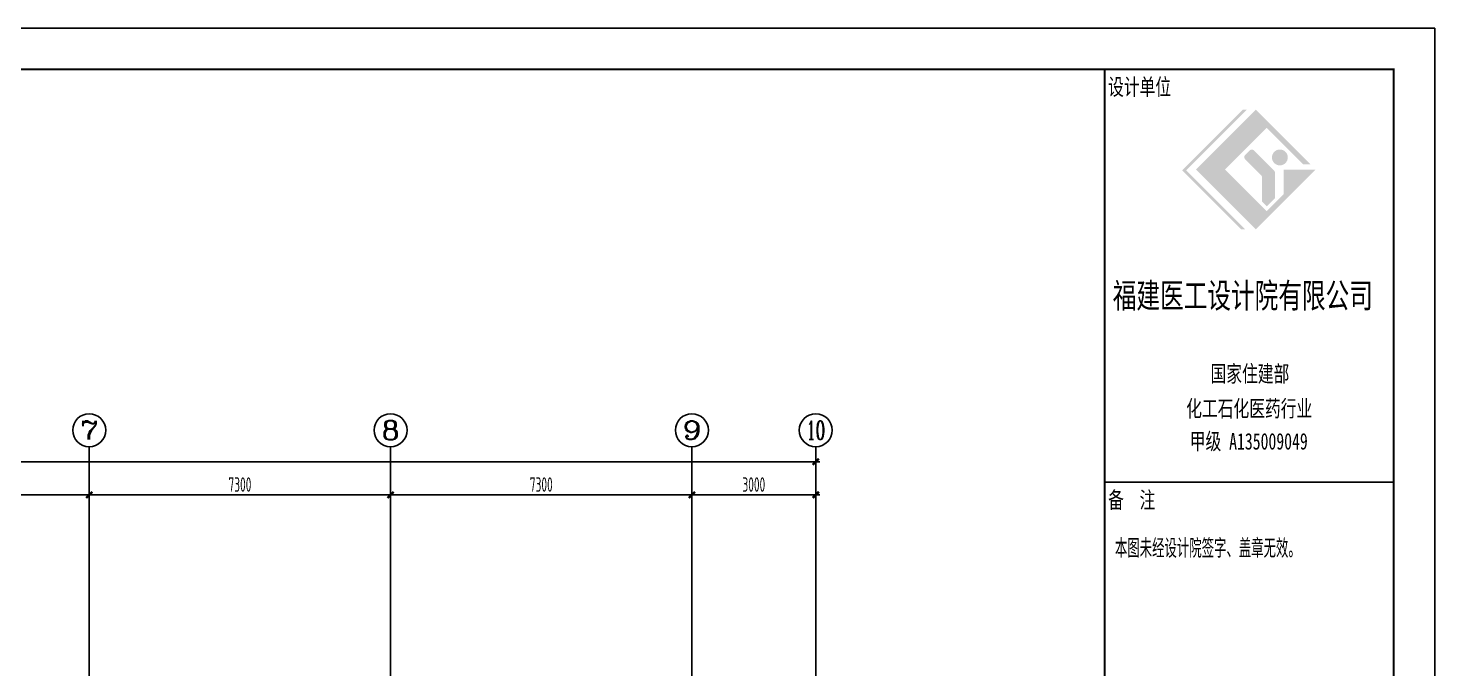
# Model space of a CAD drawing. Extents: x -472319 to -112444, y -516749 to -5704.
# Drawn here: x -376518 to -342439, y -275298 to -259779 of the extents above; entities that cross this region are included whole.
import ezdxf
from ezdxf.enums import TextEntityAlignment as Align

# ---------------------------------------------------------------- set-up
doc = ezdxf.new("R2010")
doc.units = 0
doc.header["$LTSCALE"] = 100
doc.header["$MEASUREMENT"] = 0
doc.linetypes.add('CENTER', pattern=[2, 1.25, -0.25, 0.25, -0.25])
doc.linetypes.add('DOTE', pattern=[2.42, 2, -0.2, 0.02, -0.2])
for name, color, linetype in [('AXIS', 3, 'Continuous'), ('AXIS_TEXT', 7, 'Continuous'), ('DOTE', 1, 'CENTER'), ('FRAME', 3, 'Continuous'), ('填充', 8, 'Continuous')]:
    doc.layers.add(name, color=color, linetype=linetype)
doc.styles.add('_TCH_AXIS', font='COMPLEX', dxfattribs={"bigfont": 'GBCBIG'})
doc.styles.add('COMPLEX', font='COMPLEX')
doc.styles.add('FRAME', font='simhei.ttf', dxfattribs={"width": 0.7})
doc.styles.add('HZ', font='tssdeng.shx', dxfattribs={"width": 0.6, "height": 350, "bigfont": 'a.shx'})
doc.dimstyles.new('DIMN', dxfattribs={"dimtxt": 350, "dimasz": 150, "dimexe": 100, "dimexo": 100, "dimgap": 75, "dimtad": 1, "dimdec": 0, "dimzin": 0, "dimdsep": 46, "dimtxsty": 'HZ', "dimblk": 'ARCHTICK', "dimcen": 0.09, "dimdle": 100, "dimclrd": 3, "dimclre": 3, "dimclrt": 7, "dimazin": 2, "dimtfac": 1, "dimtdec": 0, "dimtmove": 2, "dimatfit": 3, "dimldrblk": 'ARCHTICK', "dimfxl": 1, "dimtolj": 1, "dimtzin": 0, "dimarcsym": 0})

# ---------------------------------------------------------------- blocks, each defined once
blk = doc.blocks.new('_ArchTick')
at = {"color": 0, "linetype": 'ByBlock', "const_width": 0.4}
blk.add_lwpolyline([(-0.5, -0.5), (0.5, 0.5)], dxfattribs=at)
blk = doc.blocks.new('*D354')
at = {"layer": 'AXIS', "color": 3, "lineweight": -2, "transparency": 16777216}
for p, q in [((-382438, -271083), (-374938, -271083)), ((-382338, -273483), (-382338, -270983)), ((-375038, -273483), (-375038, -270983))]:
    blk.add_line(p, q, dxfattribs=at)
at = {"layer": 'Defpoints', "color": 0, "transparency": 16777216}
for p in [(-375038, -271083), (-382338, -273583), (-375038, -273583)]:
    blk.add_point(p, dxfattribs=at)
at = {"layer": 'AXIS', "color": 3, "lineweight": -2, "transparency": 16777216, "xscale": 150, "yscale": 150, "zscale": 150, "rotation": 180}
blk.add_blockref('_ArchTick', (-382338, -271083), dxfattribs=at)
at = {"layer": 'AXIS', "color": 3, "lineweight": -2, "transparency": 16777216, "xscale": 150, "yscale": 150, "zscale": 150}
blk.add_blockref('_ArchTick', (-375038, -271083), dxfattribs=at)
at = {"layer": 'AXIS', "color": 7, "transparency": 16777216, "insert": (-378688, -270833), "char_height": 350, "attachment_point": 5, "style": 'HZ'}
blk.add_mtext('\\A1;7300', dxfattribs=at)
blk = doc.blocks.new('*D355')
at = {"layer": 'AXIS', "color": 3, "lineweight": -2, "transparency": 16777216}
for p, q in [((-375138, -271083), (-367638, -271083)), ((-375038, -273483), (-375038, -270983)), ((-367738, -273483), (-367738, -270983))]:
    blk.add_line(p, q, dxfattribs=at)
at = {"layer": 'Defpoints', "color": 0, "transparency": 16777216}
for p in [(-367738, -271083), (-375038, -273583), (-367738, -273583)]:
    blk.add_point(p, dxfattribs=at)
at = {"layer": 'AXIS', "color": 3, "lineweight": -2, "transparency": 16777216, "xscale": 150, "yscale": 150, "zscale": 150, "rotation": 180}
blk.add_blockref('_ArchTick', (-375038, -271083), dxfattribs=at)
at = {"layer": 'AXIS', "color": 3, "lineweight": -2, "transparency": 16777216, "xscale": 150, "yscale": 150, "zscale": 150}
blk.add_blockref('_ArchTick', (-367738, -271083), dxfattribs=at)
at = {"layer": 'AXIS', "color": 7, "transparency": 16777216, "insert": (-371388, -270833), "char_height": 350, "attachment_point": 5, "style": 'HZ'}
blk.add_mtext('\\A1;7300', dxfattribs=at)
blk = doc.blocks.new('*D356')
at = {"layer": 'AXIS', "color": 3, "lineweight": -2, "transparency": 16777216}
for p, q in [((-367838, -271083), (-360338, -271083)), ((-367738, -273483), (-367738, -270983)), ((-360438, -273483), (-360438, -270983))]:
    blk.add_line(p, q, dxfattribs=at)
at = {"layer": 'Defpoints', "color": 0, "transparency": 16777216}
for p in [(-360438, -271083), (-367738, -273583), (-360438, -273583)]:
    blk.add_point(p, dxfattribs=at)
at = {"layer": 'AXIS', "color": 3, "lineweight": -2, "transparency": 16777216, "xscale": 150, "yscale": 150, "zscale": 150, "rotation": 180}
blk.add_blockref('_ArchTick', (-367738, -271083), dxfattribs=at)
at = {"layer": 'AXIS', "color": 3, "lineweight": -2, "transparency": 16777216, "xscale": 150, "yscale": 150, "zscale": 150}
blk.add_blockref('_ArchTick', (-360438, -271083), dxfattribs=at)
at = {"layer": 'AXIS', "color": 7, "transparency": 16777216, "insert": (-364088, -270833), "char_height": 350, "attachment_point": 5, "style": 'HZ'}
blk.add_mtext('\\A1;7300', dxfattribs=at)
blk = doc.blocks.new('*D357')
at = {"layer": 'AXIS', "color": 3, "lineweight": -2, "transparency": 16777216}
for p, q in [((-360538, -271083), (-357338, -271083)), ((-360438, -273483), (-360438, -270983)), ((-357438, -273483), (-357438, -270983))]:
    blk.add_line(p, q, dxfattribs=at)
at = {"layer": 'Defpoints', "color": 0, "transparency": 16777216}
for p in [(-357438, -271083), (-360438, -273583), (-357438, -273583)]:
    blk.add_point(p, dxfattribs=at)
at = {"layer": 'AXIS', "color": 3, "lineweight": -2, "transparency": 16777216, "xscale": 150, "yscale": 150, "zscale": 150, "rotation": 180}
blk.add_blockref('_ArchTick', (-360438, -271083), dxfattribs=at)
at = {"layer": 'AXIS', "color": 3, "lineweight": -2, "transparency": 16777216, "xscale": 150, "yscale": 150, "zscale": 150}
blk.add_blockref('_ArchTick', (-357438, -271083), dxfattribs=at)
at = {"layer": 'AXIS', "color": 7, "transparency": 16777216, "insert": (-358938, -270833), "char_height": 350, "attachment_point": 5, "style": 'HZ'}
blk.add_mtext('\\A1;3000', dxfattribs=at)
blk = doc.blocks.new('*D358')
at = {"layer": 'AXIS', "color": 3, "lineweight": -2, "transparency": 16777216}
for p, q in [((-417238, -273483), (-417238, -270183)), ((-357438, -273483), (-357438, -270183)), ((-417338, -270283), (-357338, -270283))]:
    blk.add_line(p, q, dxfattribs=at)
at = {"layer": 'Defpoints', "color": 0, "transparency": 16777216}
for p in [(-357438, -270283), (-417238, -273583), (-357438, -273583)]:
    blk.add_point(p, dxfattribs=at)
at = {"layer": 'AXIS', "color": 3, "lineweight": -2, "transparency": 16777216, "xscale": 150, "yscale": 150, "zscale": 150, "rotation": 180}
blk.add_blockref('_ArchTick', (-417238, -270283), dxfattribs=at)
at = {"layer": 'AXIS', "color": 3, "lineweight": -2, "transparency": 16777216, "xscale": 150, "yscale": 150, "zscale": 150}
blk.add_blockref('_ArchTick', (-357438, -270283), dxfattribs=at)
at = {"layer": 'AXIS', "color": 7, "transparency": 16777216, "insert": (-387338, -270033), "char_height": 350, "attachment_point": 5, "style": 'HZ'}
blk.add_mtext('\\A1;59800', dxfattribs=at)
blk = doc.blocks.new('_AXISO')
blk.add_circle((0, 0), 0.5)
at = {"layer": 'AXIS_TEXT', "style": 'COMPLEX', "width": 1.041667}
blk.add_attdef('A', text='', height=0.56, dxfattribs=at).set_placement((-0.25, -0.28), (0.25, -0.28), align=Align.FIT)
blk = doc.blocks.new('A$C20674F94')
at = {"layer": 'FRAME'}
h = blk.add_hatch(color=256, dxfattribs=at)
h.paths.add_polyline_path([(79018, 55975), (80027, 56984), (80908, 56102), (81088, 56102), (79765, 57425), (78315, 55975), (79765, 54525), (81215, 55975), (80439, 55975), (80439, 55379), (80027, 54966)], flags=0)
edge = h.paths.add_edge_path(flags=0)
edge.add_arc((79844, 55787), 69.1, 0, 45, ccw=False)
edge.add_line((79913, 55787), (79913, 55203))
edge.add_line((79913, 55203), (80030, 55087))
edge.add_line((80030, 55087), (80228, 55285))
edge.add_line((80228, 55285), (80228, 55896))
edge.add_arc((80159, 55896), 69.1, 360, 405)
edge.add_line((80208, 55945), (79714, 56438))
edge.add_arc((79666, 56390), 69.1, 45, 135)
edge.add_line((79617, 56438), (79502, 56324))
edge.add_arc((79551, 56275), 69.1, 135, 225)
edge.add_line((79502, 56226), (79893, 55836))
edge = h.paths.add_edge_path(flags=0)
edge.add_arc((80345, 56268), 192, 0, 180)
edge.add_arc((80345, 56268), 192, 180, 360)
h.paths.add_polyline_path([(79406, 54525), (79504, 54525), (78072, 55956), (79541, 57425), (79444, 57425), (77975, 55956)], flags=0)
for p, q in [((84100, 59400), (0, 59400)), ((84100, 0), (84100, 59400)), ((83100, 58400), (2500, 58400)), ((76100, 58400), (76100, 1000)), ((83100, 1000), (83100, 58400)), ((76100, 48400), (83100, 48400))]:
    blk.add_line(p, q, dxfattribs=at)
at = {"layer": 'FRAME', "const_width": 50}
for points in [[(2500, 58400), (83100, 58400), (83100, 1000), (2500, 1000), (2500, 58400)], [(76100, 58400), (76100, 1000)]]:
    blk.add_lwpolyline(points, dxfattribs=at)
at = {"layer": 'FRAME', "style": 'FRAME'}
for s, height, width, p in [('设计单位', 400, 0.7, (76183, 57778)), ('福建医工设计院有限公司', 600, 0.7, (76297, 52623)), ('国家住建部', 400, 0.7, (78665, 50829)), ('化工石化医药行业', 400, 0.7, (78075, 49987)), ('甲级 A135009049', 400, 0.7, (78162, 49193)), ('备  注', 400, 0.7, (76184, 47774)), ('本图未经设计院签字、盖章无效。', 400, 0.55, (76350, 46615))]:
    blk.add_text(s, height=height, dxfattribs=dict(at, width=width)).set_placement(p)

msp = doc.modelspace()

# ---------------------------------------------------------------- linework, layer by layer
at = {"layer": 'AXIS'}
for p, q in [((-375038.328, -273583.242), (-375038.328, -269918.947)), ((-367738.328, -273583.242), (-367738.328, -269918.947)), ((-360438.328, -273583.242), (-360438.328, -269918.947)), ((-357438.328, -273583.242), (-357438.328, -269918.947))]:
    msp.add_line(p, q, dxfattribs=at)
at = {"layer": 'DOTE', "linetype": 'DOTE', "ltscale": 10}
for p, q in [((-375038.328, -273583.242), (-375038.328, -292846.782)), ((-367738.328, -273583.242), (-367738.328, -292846.782)), ((-360438.328, -273583.242), (-360438.328, -292846.782)), ((-357438.328, -273583.242), (-357438.328, -292846.782))]:
    msp.add_line(p, q, dxfattribs=at)

# ---------------------------------------------------------------- block references
at = {"layer": 'AXIS'}
ref = msp.add_blockref('_AXISO', (-375038.328, -269518.947), dxfattribs=dict(at, xscale=800, yscale=800, zscale=800))
ref.add_attrib('A', '7', dxfattribs={"layer": 'AXIS_TEXT', "height": 452.548, "style": '_TCH_AXIS', "width": 1.5}).set_placement((-375264.602, -269745.221), (-374812.054, -269745.221), align=Align.FIT)
ref = msp.add_blockref('_AXISO', (-367738.328, -269518.947), dxfattribs=dict(at, xscale=800, yscale=800, zscale=800))
ref.add_attrib('A', '8', dxfattribs={"layer": 'AXIS_TEXT', "height": 452.548, "style": '_TCH_AXIS', "width": 1.5}).set_placement((-367964.602, -269745.221), (-367512.054, -269745.221), align=Align.FIT)
ref = msp.add_blockref('_AXISO', (-360438.328, -269518.947), dxfattribs=dict(at, xscale=800, yscale=800, zscale=800))
ref.add_attrib('A', '9', dxfattribs={"layer": 'AXIS_TEXT', "height": 452.548, "style": '_TCH_AXIS', "width": 1.5}).set_placement((-360664.602, -269745.221), (-360212.054, -269745.221), align=Align.FIT)
ref = msp.add_blockref('_AXISO', (-357438.328, -269518.947), dxfattribs=dict(at, xscale=800, yscale=800, zscale=800))
ref.add_attrib('A', '10', dxfattribs={"layer": 'AXIS_TEXT', "height": 452.5483, "style": '_TCH_AXIS', "width": 0.724138}).set_placement((-357664.602, -269745.221), (-357212.054, -269745.221), align=Align.FIT)
at = {"layer": '填充'}
msp.add_blockref('A$C20674F94', (-426539.499, -319178.5), dxfattribs=at)

# ---------------------------------------------------------------- dimensions: what is measured, and where the dimension line sits
at = {"layer": 'AXIS'}
for p1, p2, distance, picture, middle in [((-417238.328, -273583.242), (-357438.328, -273583.242), 3300, '*D358', (-387338.328, -270033.242)), ((-382338.328, -273583.242), (-375038.328, -273583.242), 2500, '*D354', (-378688.328, -270833.242)), ((-375038.328, -273583.242), (-367738.328, -273583.242), 2500, '*D355', (-371388.328, -270833.242)), ((-367738.328, -273583.242), (-360438.328, -273583.242), 2500, '*D356', (-364088.328, -270833.242)), ((-360438.328, -273583.242), (-357438.328, -273583.242), 2500, '*D357', (-358938.328, -270833.242))]:
    dim = msp.add_aligned_dim(p1=p1, p2=p2, distance=distance, dimstyle='DIMN', dxfattribs=at)
    dim.commit()
    dim.dimension.update_dxf_attribs({"geometry": picture, "text_midpoint": middle})

doc.saveas('drawing.dxf')
